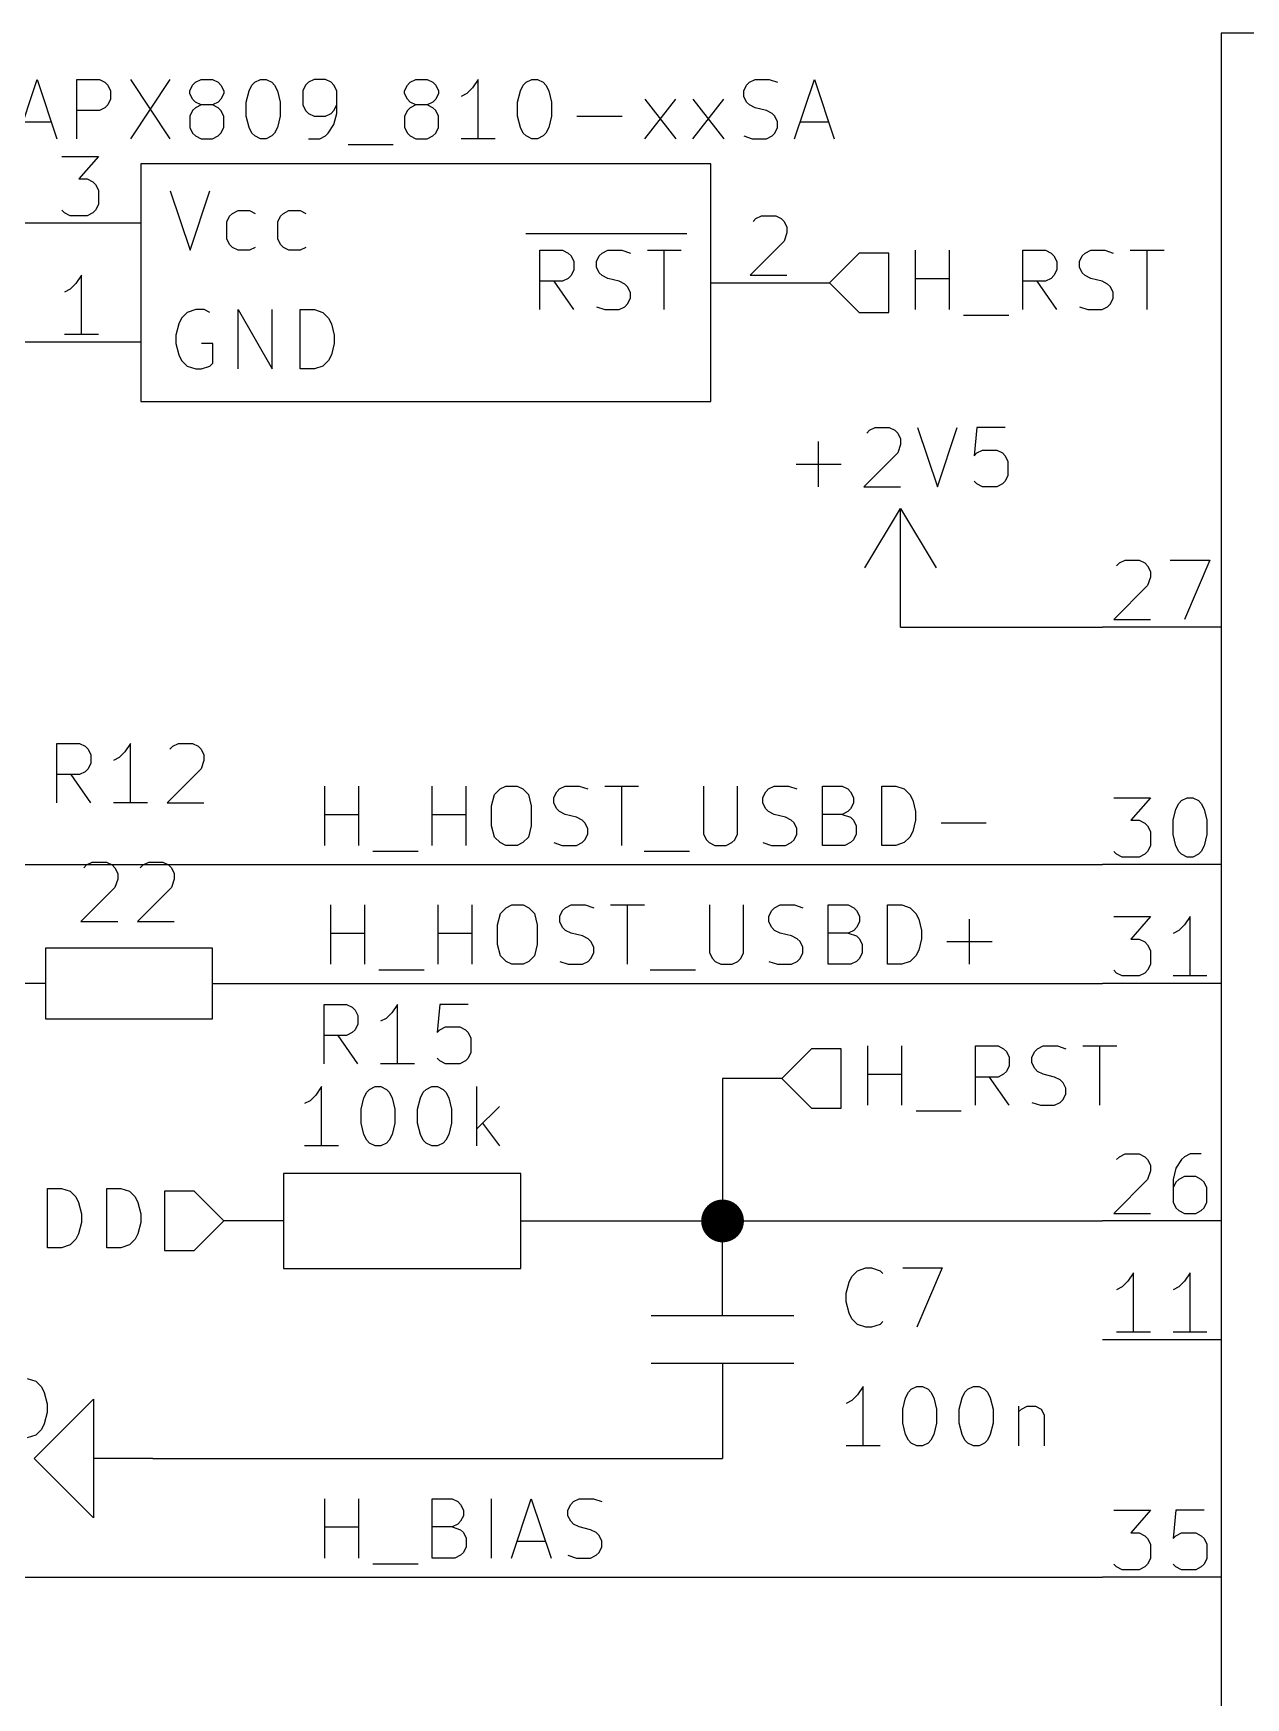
# Model space of a CAD drawing. Extents: x 0.4 to 16.1, y -11.3 to -0.4.
# Drawn here: x 1.849 to 2.871, y -3.271 to -1.87 of the extents above; entities that cross this region are included whole.
import ezdxf

# ---------------------------------------------------------------- set-up
doc = ezdxf.new("R2010")
doc.units = 0
doc.header["$MEASUREMENT"] = 0
for name, color, linetype in [('BLACK', 7, 'CONTINUOUS'), ('BROWN2', 54, 'CONTINUOUS'), ('CYAN2', 4, 'CONTINUOUS'), ('GREEN2', 3, 'CONTINUOUS'), ('LYELLOW', 51, 'CONTINUOUS'), ('RED2', 1, 'CONTINUOUS')]:
    doc.layers.add(name, color=color, linetype=linetype)

msp = doc.modelspace()

# ---------------------------------------------------------------- linework, layer by layer
at = {"layer": 'BLACK', "linetype": 'CONTINUOUS'}
for p, q in [((2.09503, -2.55387), (2.09503, -2.50387)), ((2.1236, -2.55387), (2.1236, -2.50387)), ((2.1855, -2.55387), (2.1855, -2.50387)), ((2.21407, -2.55387), (2.21407, -2.50387)), ((2.23789, -2.51101), (2.24265, -2.50625)), ((2.24265, -2.50625), (2.24741, -2.50387)), ((2.24741, -2.50387), (2.25693, -2.50387)), ((2.25693, -2.50387), (2.2617, -2.50625)), ((2.2617, -2.50625), (2.26646, -2.51101)), ((2.29027, -2.50863), (2.29265, -2.50625)), ((2.29265, -2.50625), (2.29741, -2.50387)), ((2.29741, -2.50387), (2.30931, -2.50387)), ((2.30931, -2.50387), (2.31646, -2.50625)), ((2.33074, -2.50387), (2.35931, -2.50387)), ((2.34503, -2.55387), (2.34503, -2.50387)), ((2.41407, -2.50387), (2.41407, -2.54434)), ((2.44265, -2.54434), (2.44265, -2.50387)), ((2.46646, -2.50863), (2.46884, -2.50625)), ((2.46884, -2.50625), (2.4736, -2.50387)), ((2.4736, -2.50387), (2.4855, -2.50387)), ((2.4855, -2.50387), (2.49265, -2.50625)), ((2.51407, -2.55387), (2.51407, -2.50387)), ((2.51407, -2.50387), (2.53074, -2.50387)), ((2.53074, -2.50387), (2.5355, -2.50625)), ((2.5355, -2.50625), (2.53789, -2.50863)), ((2.56407, -2.55387), (2.56407, -2.50387)), ((2.56407, -2.50387), (2.57598, -2.50387)), ((2.57598, -2.50387), (2.58313, -2.50625)), ((2.58313, -2.50625), (2.58789, -2.51101)), ((2.2355, -2.52053), (2.23789, -2.51101)), ((2.2355, -2.5372), (2.2355, -2.52053)), ((2.26646, -2.51101), (2.26884, -2.52053)), ((2.26884, -2.52053), (2.26884, -2.5372)), ((2.28789, -2.51339), (2.29027, -2.50863)), ((2.28789, -2.51815), (2.28789, -2.51339)), ((2.29027, -2.52291), (2.28789, -2.51815)), ((2.46407, -2.51339), (2.46646, -2.50863)), ((2.46407, -2.51815), (2.46407, -2.51339)), ((2.46646, -2.52291), (2.46407, -2.51815)), ((2.53789, -2.50863), (2.54027, -2.51339)), ((2.54027, -2.51815), (2.53789, -2.52291)), ((2.54027, -2.51339), (2.54027, -2.51815)), ((2.58789, -2.51101), (2.59027, -2.51577)), ((2.59027, -2.51577), (2.59265, -2.5253)), ((2.09503, -2.52767), (2.1236, -2.52767)), ((2.1855, -2.52767), (2.21407, -2.52767)), ((2.29265, -2.5253), (2.29027, -2.52291)), ((2.29741, -2.52767), (2.29265, -2.5253)), ((2.30693, -2.53006), (2.29741, -2.52767)), ((2.3117, -2.53244), (2.30693, -2.53006)), ((2.31407, -2.53482), (2.3117, -2.53244)), ((2.31646, -2.53958), (2.31407, -2.53482)), ((2.46884, -2.5253), (2.46646, -2.52291)), ((2.4736, -2.52767), (2.46884, -2.5253)), ((2.48313, -2.53006), (2.4736, -2.52767)), ((2.48789, -2.53244), (2.48313, -2.53006)), ((2.49027, -2.53482), (2.48789, -2.53244)), ((2.49265, -2.53958), (2.49027, -2.53482)), ((2.53074, -2.52767), (2.51407, -2.52767)), ((2.5355, -2.5253), (2.53074, -2.52767)), ((2.53074, -2.52767), (2.53789, -2.53006)), ((2.53789, -2.52291), (2.5355, -2.5253)), ((2.53789, -2.53006), (2.54027, -2.53244)), ((2.54027, -2.53244), (2.54265, -2.5372)), ((2.59265, -2.53244), (2.59027, -2.54196)), ((2.59265, -2.5253), (2.59265, -2.53244)), ((2.61407, -2.53482), (2.65217, -2.53482)), ((2.23789, -2.54672), (2.2355, -2.5372)), ((2.24265, -2.55148), (2.23789, -2.54672)), ((2.26646, -2.54672), (2.2617, -2.55148)), ((2.26884, -2.5372), (2.26646, -2.54672)), ((2.3117, -2.55148), (2.31407, -2.5491)), ((2.31407, -2.5491), (2.31646, -2.54434)), ((2.31646, -2.54434), (2.31646, -2.53958)), ((2.41407, -2.54434), (2.41646, -2.5491)), ((2.41646, -2.5491), (2.41884, -2.55148)), ((2.43789, -2.55148), (2.44027, -2.5491)), ((2.44027, -2.5491), (2.44265, -2.54434)), ((2.48789, -2.55148), (2.49027, -2.5491)), ((2.49027, -2.5491), (2.49265, -2.54434)), ((2.49265, -2.54434), (2.49265, -2.53958)), ((2.54027, -2.5491), (2.53789, -2.55148)), ((2.54265, -2.54434), (2.54027, -2.5491)), ((2.54265, -2.5372), (2.54265, -2.54434)), ((2.58789, -2.54672), (2.58313, -2.55148)), ((2.59027, -2.54196), (2.58789, -2.54672)), ((2.1355, -2.55863), (2.1736, -2.55863)), ((2.24741, -2.55387), (2.24265, -2.55148)), ((2.25693, -2.55387), (2.24741, -2.55387)), ((2.2617, -2.55148), (2.25693, -2.55387)), ((2.28789, -2.55148), (2.29503, -2.55387)), ((2.29503, -2.55387), (2.30693, -2.55387)), ((2.30693, -2.55387), (2.3117, -2.55148)), ((2.36407, -2.55863), (2.40217, -2.55863)), ((2.41884, -2.55148), (2.4236, -2.55387)), ((2.4236, -2.55387), (2.43313, -2.55387)), ((2.43313, -2.55387), (2.43789, -2.55148)), ((2.46407, -2.55148), (2.47122, -2.55387)), ((2.47122, -2.55387), (2.48313, -2.55387)), ((2.48313, -2.55387), (2.48789, -2.55148)), ((2.53313, -2.55387), (2.51407, -2.55387)), ((2.53789, -2.55148), (2.53313, -2.55387)), ((2.57598, -2.55387), (2.56407, -2.55387)), ((2.58313, -2.55148), (2.57598, -2.55387)), ((2.10003, -2.65387), (2.10003, -2.60387)), ((2.1286, -2.65387), (2.1286, -2.60387)), ((2.1905, -2.65387), (2.1905, -2.60387)), ((2.21907, -2.65387), (2.21907, -2.60387)), ((2.24289, -2.61101), (2.24765, -2.60625)), ((2.24765, -2.60625), (2.25241, -2.60387)), ((2.25241, -2.60387), (2.26193, -2.60387)), ((2.26193, -2.60387), (2.2667, -2.60625)), ((2.2667, -2.60625), (2.27146, -2.61101)), ((2.29527, -2.60863), (2.29765, -2.60625)), ((2.29765, -2.60625), (2.30241, -2.60387)), ((2.30241, -2.60387), (2.31431, -2.60387)), ((2.31431, -2.60387), (2.32146, -2.60625)), ((2.33574, -2.60387), (2.36431, -2.60387)), ((2.35003, -2.65387), (2.35003, -2.60387)), ((2.41907, -2.60387), (2.41907, -2.64434)), ((2.44765, -2.64434), (2.44765, -2.60387)), ((2.47146, -2.60863), (2.47384, -2.60625)), ((2.47384, -2.60625), (2.4786, -2.60387)), ((2.4786, -2.60387), (2.4905, -2.60387)), ((2.4905, -2.60387), (2.49765, -2.60625)), ((2.51907, -2.65387), (2.51907, -2.60387)), ((2.51907, -2.60387), (2.53574, -2.60387)), ((2.53574, -2.60387), (2.5405, -2.60625)), ((2.5405, -2.60625), (2.54289, -2.60863)), ((2.56907, -2.65387), (2.56907, -2.60387)), ((2.56907, -2.60387), (2.58098, -2.60387)), ((2.58098, -2.60387), (2.58813, -2.60625)), ((2.58813, -2.60625), (2.59289, -2.61101)), ((2.2405, -2.62053), (2.24289, -2.61101)), ((2.2405, -2.6372), (2.2405, -2.62053)), ((2.27146, -2.61101), (2.27384, -2.62053)), ((2.27384, -2.62053), (2.27384, -2.6372)), ((2.29289, -2.61339), (2.29527, -2.60863)), ((2.29289, -2.61815), (2.29289, -2.61339)), ((2.29527, -2.62291), (2.29289, -2.61815)), ((2.46907, -2.61339), (2.47146, -2.60863)), ((2.46907, -2.61815), (2.46907, -2.61339)), ((2.47146, -2.62291), (2.46907, -2.61815)), ((2.54289, -2.60863), (2.54527, -2.61339)), ((2.54527, -2.61815), (2.54289, -2.62291)), ((2.54527, -2.61339), (2.54527, -2.61815)), ((2.59289, -2.61101), (2.59527, -2.61577)), ((2.59527, -2.61577), (2.59765, -2.6253)), ((2.63813, -2.65387), (2.63813, -2.61577)), ((2.10003, -2.62767), (2.1286, -2.62767)), ((2.1905, -2.62767), (2.21907, -2.62767)), ((2.29765, -2.6253), (2.29527, -2.62291)), ((2.30241, -2.62767), (2.29765, -2.6253)), ((2.31193, -2.63006), (2.30241, -2.62767)), ((2.3167, -2.63244), (2.31193, -2.63006)), ((2.31907, -2.63482), (2.3167, -2.63244)), ((2.47384, -2.6253), (2.47146, -2.62291)), ((2.4786, -2.62767), (2.47384, -2.6253)), ((2.48813, -2.63006), (2.4786, -2.62767)), ((2.49289, -2.63244), (2.48813, -2.63006)), ((2.49527, -2.63482), (2.49289, -2.63244)), ((2.53574, -2.62767), (2.51907, -2.62767)), ((2.5405, -2.6253), (2.53574, -2.62767)), ((2.53574, -2.62767), (2.54289, -2.63006)), ((2.54289, -2.62291), (2.5405, -2.6253)), ((2.54289, -2.63006), (2.54527, -2.63244)), ((2.54527, -2.63244), (2.54765, -2.6372)), ((2.59765, -2.63244), (2.59527, -2.64196)), ((2.59765, -2.6253), (2.59765, -2.63244)), ((2.24289, -2.64672), (2.2405, -2.6372)), ((2.24765, -2.65148), (2.24289, -2.64672)), ((2.27146, -2.64672), (2.2667, -2.65148)), ((2.27384, -2.6372), (2.27146, -2.64672)), ((2.32146, -2.63958), (2.31907, -2.63482)), ((2.31907, -2.6491), (2.32146, -2.64434)), ((2.32146, -2.64434), (2.32146, -2.63958)), ((2.41907, -2.64434), (2.42146, -2.6491)), ((2.44527, -2.6491), (2.44765, -2.64434)), ((2.49765, -2.63958), (2.49527, -2.63482)), ((2.49527, -2.6491), (2.49765, -2.64434)), ((2.49765, -2.64434), (2.49765, -2.63958)), ((2.54765, -2.64434), (2.54527, -2.6491)), ((2.54765, -2.6372), (2.54765, -2.64434)), ((2.59289, -2.64672), (2.58813, -2.65148)), ((2.59527, -2.64196), (2.59289, -2.64672)), ((2.61907, -2.63482), (2.65717, -2.63482)), ((2.1405, -2.65863), (2.1786, -2.65863)), ((2.25241, -2.65387), (2.24765, -2.65148)), ((2.26193, -2.65387), (2.25241, -2.65387)), ((2.2667, -2.65148), (2.26193, -2.65387)), ((2.29289, -2.65148), (2.30003, -2.65387)), ((2.30003, -2.65387), (2.31193, -2.65387)), ((2.31193, -2.65387), (2.3167, -2.65148)), ((2.3167, -2.65148), (2.31907, -2.6491)), ((2.36907, -2.65863), (2.40717, -2.65863)), ((2.42146, -2.6491), (2.42384, -2.65148)), ((2.42384, -2.65148), (2.4286, -2.65387)), ((2.4286, -2.65387), (2.43813, -2.65387)), ((2.43813, -2.65387), (2.44289, -2.65148)), ((2.44289, -2.65148), (2.44527, -2.6491)), ((2.46907, -2.65148), (2.47622, -2.65387)), ((2.47622, -2.65387), (2.48813, -2.65387)), ((2.48813, -2.65387), (2.49289, -2.65148)), ((2.49289, -2.65148), (2.49527, -2.6491)), ((2.53813, -2.65387), (2.51907, -2.65387)), ((2.54289, -2.65148), (2.53813, -2.65387)), ((2.54527, -2.6491), (2.54289, -2.65148)), ((2.58098, -2.65387), (2.56907, -2.65387)), ((2.58813, -2.65148), (2.58098, -2.65387)), ((2.09503, -3.15387), (2.09503, -3.10387)), ((2.1236, -3.15387), (2.1236, -3.10387)), ((2.1855, -3.15387), (2.1855, -3.10387)), ((2.1855, -3.10387), (2.20217, -3.10387)), ((2.20217, -3.10387), (2.20693, -3.10625)), ((2.20693, -3.10625), (2.20931, -3.10863)), ((2.20931, -3.10863), (2.2117, -3.11339)), ((2.2355, -3.15387), (2.2355, -3.10387)), ((2.25217, -3.15387), (2.26884, -3.10387)), ((2.26884, -3.10387), (2.2855, -3.15387)), ((2.29979, -3.11339), (2.30217, -3.10863)), ((2.30217, -3.10863), (2.30455, -3.10625)), ((2.30455, -3.10625), (2.30931, -3.10387)), ((2.30931, -3.10387), (2.32122, -3.10387)), ((2.32122, -3.10387), (2.32836, -3.10625)), ((2.20931, -3.12291), (2.20693, -3.1253)), ((2.2117, -3.11815), (2.20931, -3.12291)), ((2.2117, -3.11339), (2.2117, -3.11815)), ((2.29979, -3.11815), (2.29979, -3.11339)), ((2.30217, -3.12291), (2.29979, -3.11815)), ((2.30455, -3.1253), (2.30217, -3.12291)), ((2.09503, -3.12767), (2.1236, -3.12767)), ((2.20217, -3.12767), (2.1855, -3.12767)), ((2.20693, -3.1253), (2.20217, -3.12767)), ((2.20217, -3.12767), (2.20931, -3.13006)), ((2.20931, -3.13006), (2.2117, -3.13244)), ((2.2117, -3.13244), (2.21407, -3.1372)), ((2.21407, -3.1372), (2.21407, -3.14434)), ((2.30931, -3.12767), (2.30455, -3.1253)), ((2.31884, -3.13006), (2.30931, -3.12767)), ((2.3236, -3.13244), (2.31884, -3.13006)), ((2.32598, -3.13482), (2.3236, -3.13244)), ((2.32836, -3.13958), (2.32598, -3.13482)), ((2.20931, -3.15148), (2.20455, -3.15387)), ((2.2117, -3.1491), (2.20931, -3.15148)), ((2.21407, -3.14434), (2.2117, -3.1491)), ((2.25693, -3.13958), (2.28074, -3.13958)), ((2.29979, -3.15148), (2.30693, -3.15387)), ((2.31884, -3.15387), (2.3236, -3.15148)), ((2.3236, -3.15148), (2.32598, -3.1491)), ((2.32598, -3.1491), (2.32836, -3.14434)), ((2.32836, -3.14434), (2.32836, -3.13958)), ((2.1355, -3.15863), (2.1736, -3.15863)), ((2.20455, -3.15387), (2.1855, -3.15387)), ((2.30693, -3.15387), (2.31884, -3.15387))]:
    msp.add_line(p, q, dxfattribs=at)
at = {"layer": 'BROWN2', "linetype": 'CONTINUOUS'}
for p, q in [((2.545, -2.055), (2.52, -2.08)), ((2.57, -2.055), (2.545, -2.055)), ((2.57, -2.105), (2.57, -2.055)), ((2.59253, -2.10262), (2.59253, -2.05262)), ((2.6211, -2.10262), (2.6211, -2.05262)), ((2.683, -2.10262), (2.683, -2.05262)), ((2.683, -2.05262), (2.70205, -2.05262)), ((2.70205, -2.05262), (2.70681, -2.055)), ((2.70681, -2.055), (2.7092, -2.05738)), ((2.7092, -2.05738), (2.71157, -2.06214)), ((2.73063, -2.06214), (2.733, -2.05738)), ((2.733, -2.05738), (2.73539, -2.055)), ((2.73539, -2.055), (2.74015, -2.05262)), ((2.74015, -2.05262), (2.75205, -2.05262)), ((2.75205, -2.05262), (2.7592, -2.055)), ((2.77348, -2.05262), (2.80205, -2.05262)), ((2.78777, -2.10262), (2.78777, -2.05262)), ((2.7092, -2.07405), (2.70681, -2.07643)), ((2.71157, -2.06928), (2.7092, -2.07405)), ((2.71157, -2.06214), (2.71157, -2.06928)), ((2.73063, -2.0669), (2.73063, -2.06214)), ((2.733, -2.07167), (2.73063, -2.0669)), ((2.73539, -2.07405), (2.733, -2.07167)), ((2.74015, -2.07643), (2.73539, -2.07405)), ((2.52, -2.08), (2.545, -2.105)), ((2.59253, -2.07643), (2.6211, -2.07643)), ((2.70205, -2.07881), (2.683, -2.07881)), ((2.71157, -2.10262), (2.69491, -2.07881)), ((2.70681, -2.07643), (2.70205, -2.07881)), ((2.74967, -2.07881), (2.74015, -2.07643)), ((2.75443, -2.08119), (2.74967, -2.07881)), ((2.75681, -2.08357), (2.75443, -2.08119)), ((2.7592, -2.08833), (2.75681, -2.08357)), ((2.73063, -2.10024), (2.73777, -2.10262)), ((2.74967, -2.10262), (2.75443, -2.10024)), ((2.75443, -2.10024), (2.75681, -2.09785)), ((2.75681, -2.09785), (2.7592, -2.09309)), ((2.7592, -2.09309), (2.7592, -2.08833)), ((2.545, -2.105), (2.57, -2.105)), ((2.633, -2.10738), (2.6711, -2.10738)), ((2.73777, -2.10262), (2.74967, -2.10262)), ((2.505, -2.725), (2.48, -2.75)), ((2.53, -2.725), (2.505, -2.725)), ((2.53, -2.775), (2.53, -2.725)), ((2.55253, -2.77262), (2.55253, -2.72262)), ((2.5811, -2.77262), (2.5811, -2.72262)), ((2.643, -2.77262), (2.643, -2.72262)), ((2.643, -2.72262), (2.66205, -2.72262)), ((2.66205, -2.72262), (2.66681, -2.725)), ((2.66681, -2.725), (2.6692, -2.72738)), ((2.6692, -2.72738), (2.67157, -2.73214)), ((2.67157, -2.73214), (2.67157, -2.73928)), ((2.69063, -2.73214), (2.693, -2.72738)), ((2.69063, -2.7369), (2.69063, -2.73214)), ((2.693, -2.72738), (2.69539, -2.725)), ((2.69539, -2.725), (2.70015, -2.72262)), ((2.70015, -2.72262), (2.71205, -2.72262)), ((2.71205, -2.72262), (2.7192, -2.725)), ((2.73348, -2.72262), (2.76205, -2.72262)), ((2.74777, -2.77262), (2.74777, -2.72262)), ((2.55253, -2.74643), (2.5811, -2.74643)), ((2.66681, -2.74643), (2.66205, -2.74881)), ((2.6692, -2.74405), (2.66681, -2.74643)), ((2.67157, -2.73928), (2.6692, -2.74405)), ((2.693, -2.74167), (2.69063, -2.7369)), ((2.69539, -2.74405), (2.693, -2.74167)), ((2.70015, -2.74643), (2.69539, -2.74405)), ((2.70967, -2.74881), (2.70015, -2.74643)), ((2.48, -2.75), (2.505, -2.775)), ((2.66205, -2.74881), (2.643, -2.74881)), ((2.67157, -2.77262), (2.65491, -2.74881)), ((2.71443, -2.75119), (2.70967, -2.74881)), ((2.71681, -2.75357), (2.71443, -2.75119)), ((2.7192, -2.75833), (2.71681, -2.75357)), ((2.7192, -2.76309), (2.7192, -2.75833)), ((2.69063, -2.77024), (2.69777, -2.77262)), ((2.69777, -2.77262), (2.70967, -2.77262)), ((2.70967, -2.77262), (2.71443, -2.77024)), ((2.71443, -2.77024), (2.71681, -2.76785)), ((2.71681, -2.76785), (2.7192, -2.76309)), ((2.505, -2.775), (2.53, -2.775)), ((2.593, -2.77738), (2.6311, -2.77738)), ((1.86128, -2.89262), (1.86128, -2.84262)), ((1.86128, -2.84262), (1.87318, -2.84262)), ((1.87318, -2.84262), (1.88032, -2.845)), ((1.91128, -2.89262), (1.91128, -2.84262)), ((1.91128, -2.84262), (1.92318, -2.84262)), ((1.92318, -2.84262), (1.93032, -2.845)), ((1.88032, -2.845), (1.88509, -2.84976)), ((1.88509, -2.84976), (1.88747, -2.85452)), ((1.88747, -2.85452), (1.88985, -2.86405)), ((1.93032, -2.845), (1.93509, -2.84976)), ((1.93509, -2.84976), (1.93747, -2.85452)), ((1.93747, -2.85452), (1.93985, -2.86405)), ((1.985, -2.845), (1.96, -2.845)), ((1.96, -2.845), (1.96, -2.895)), ((2.01, -2.87), (1.985, -2.845)), ((1.88985, -2.87119), (1.88747, -2.88071)), ((1.88985, -2.86405), (1.88985, -2.87119)), ((1.93985, -2.87119), (1.93747, -2.88071)), ((1.93985, -2.86405), (1.93985, -2.87119)), ((1.985, -2.895), (2.01, -2.87)), ((1.88509, -2.88547), (1.88032, -2.89024)), ((1.88747, -2.88071), (1.88509, -2.88547)), ((1.93509, -2.88547), (1.93032, -2.89024)), ((1.93747, -2.88071), (1.93509, -2.88547)), ((1.87318, -2.89262), (1.86128, -2.89262)), ((1.88032, -2.89024), (1.87318, -2.89262)), ((1.92318, -2.89262), (1.91128, -2.89262)), ((1.93032, -2.89024), (1.92318, -2.89262)), ((1.96, -2.895), (1.985, -2.895))]:
    msp.add_line(p, q, dxfattribs=at)
at = {"layer": 'CYAN2', "linetype": 'CONTINUOUS'}
for p, q in [((1.83595, -1.95883), (1.85262, -1.90883)), ((1.85262, -1.90883), (1.86928, -1.95883)), ((1.88595, -1.95883), (1.88595, -1.90883)), ((1.88595, -1.90883), (1.905, -1.90883)), ((1.905, -1.90883), (1.90976, -1.91121)), ((1.90976, -1.91121), (1.91214, -1.91359)), ((1.91214, -1.91359), (1.91452, -1.91835)), ((1.91452, -1.91835), (1.91452, -1.9255)), ((1.93119, -1.90883), (1.96452, -1.95883)), ((1.96452, -1.90883), (1.93119, -1.95883)), ((1.98119, -1.91835), (1.98357, -1.91359)), ((1.98119, -1.92074), (1.98119, -1.91835)), ((1.98357, -1.91359), (1.98595, -1.91121)), ((1.98595, -1.91121), (1.99071, -1.90883)), ((1.99071, -1.90883), (2.00024, -1.90883)), ((2.00024, -1.90883), (2.005, -1.91121)), ((2.005, -1.91121), (2.00738, -1.91359)), ((2.00738, -1.91359), (2.00976, -1.91835)), ((2.00976, -1.91835), (2.00976, -1.92074)), ((2.02881, -1.92788), (2.03119, -1.91835)), ((2.03119, -1.91835), (2.03357, -1.91359)), ((2.03357, -1.91359), (2.03595, -1.91121)), ((2.03595, -1.91121), (2.04071, -1.90883)), ((2.04071, -1.90883), (2.04547, -1.90883)), ((2.04547, -1.90883), (2.05024, -1.91121)), ((2.05024, -1.91121), (2.05262, -1.91359)), ((2.05262, -1.91359), (2.055, -1.91835)), ((2.055, -1.91835), (2.05738, -1.92788)), ((2.07881, -1.91359), (2.07643, -1.91835)), ((2.07643, -1.91835), (2.07643, -1.93026)), ((2.08119, -1.91121), (2.07881, -1.91359)), ((2.08595, -1.90883), (2.08119, -1.91121)), ((2.09547, -1.90883), (2.08595, -1.90883)), ((2.10024, -1.91121), (2.09547, -1.90883)), ((2.10262, -1.91359), (2.10024, -1.91121)), ((2.105, -1.91835), (2.10262, -1.91359)), ((2.105, -1.9374), (2.105, -1.91835)), ((2.16214, -1.91835), (2.16452, -1.91359)), ((2.16214, -1.92074), (2.16214, -1.91835)), ((2.16452, -1.91359), (2.1669, -1.91121)), ((2.1669, -1.91121), (2.17167, -1.90883)), ((2.17167, -1.90883), (2.18119, -1.90883)), ((2.18119, -1.90883), (2.18595, -1.91121)), ((2.18595, -1.91121), (2.18833, -1.91359)), ((2.18833, -1.91359), (2.19071, -1.91835)), ((2.19071, -1.91835), (2.19071, -1.92074)), ((2.21928, -1.91597), (2.21452, -1.92074)), ((2.22405, -1.90883), (2.21928, -1.91597)), ((2.22405, -1.95883), (2.22405, -1.90883)), ((2.25738, -1.92788), (2.25976, -1.91835)), ((2.25976, -1.91835), (2.26214, -1.91359)), ((2.26214, -1.91359), (2.26452, -1.91121)), ((2.26452, -1.91121), (2.26928, -1.90883)), ((2.26928, -1.90883), (2.27405, -1.90883)), ((2.27405, -1.90883), (2.27881, -1.91121)), ((2.27881, -1.91121), (2.28119, -1.91359)), ((2.28119, -1.91359), (2.28357, -1.91835)), ((2.28357, -1.91835), (2.28595, -1.92788)), ((2.44785, -1.91835), (2.45024, -1.91359)), ((2.44785, -1.92311), (2.44785, -1.91835)), ((2.45024, -1.91359), (2.45262, -1.91121)), ((2.45262, -1.91121), (2.45738, -1.90883)), ((2.45738, -1.90883), (2.46928, -1.90883)), ((2.46928, -1.90883), (2.47643, -1.91121)), ((2.49071, -1.95883), (2.50738, -1.90883)), ((2.50738, -1.90883), (2.52405, -1.95883)), ((1.90976, -1.93264), (1.905, -1.93502)), ((1.91214, -1.93026), (1.90976, -1.93264)), ((1.91452, -1.9255), (1.91214, -1.93026)), ((1.98357, -1.9255), (1.98119, -1.92074)), ((1.98595, -1.92788), (1.98357, -1.9255)), ((1.98595, -1.93264), (1.98357, -1.93502)), ((1.99071, -1.93026), (1.98595, -1.92788)), ((1.99071, -1.93026), (1.98595, -1.93264)), ((2.00024, -1.93026), (1.99071, -1.93026)), ((2.005, -1.92788), (2.00024, -1.93026)), ((2.005, -1.93264), (2.00024, -1.93026)), ((2.00738, -1.9255), (2.005, -1.92788)), ((2.00738, -1.93502), (2.005, -1.93264)), ((2.00976, -1.92074), (2.00738, -1.9255)), ((2.02881, -1.93978), (2.02881, -1.92788)), ((2.05738, -1.92788), (2.05738, -1.93978)), ((2.07643, -1.93026), (2.07881, -1.93502)), ((2.10262, -1.93502), (2.105, -1.93026)), ((2.16452, -1.9255), (2.16214, -1.92074)), ((2.1669, -1.92788), (2.16452, -1.9255)), ((2.1669, -1.93264), (2.16452, -1.93502)), ((2.17167, -1.93026), (2.1669, -1.92788)), ((2.17167, -1.93026), (2.1669, -1.93264)), ((2.18119, -1.93026), (2.17167, -1.93026)), ((2.18595, -1.92788), (2.18119, -1.93026)), ((2.18595, -1.93264), (2.18119, -1.93026)), ((2.18833, -1.9255), (2.18595, -1.92788)), ((2.18833, -1.93502), (2.18595, -1.93264)), ((2.19071, -1.92074), (2.18833, -1.9255)), ((2.21452, -1.92074), (2.20976, -1.92311)), ((2.25738, -1.93978), (2.25738, -1.92788)), ((2.28595, -1.92788), (2.28595, -1.93978)), ((2.36452, -1.95883), (2.39071, -1.9255)), ((2.36452, -1.9255), (2.39071, -1.95883)), ((2.405, -1.95883), (2.43119, -1.9255)), ((2.405, -1.9255), (2.43119, -1.95883)), ((2.45024, -1.92788), (2.44785, -1.92311)), ((2.45262, -1.93026), (2.45024, -1.92788)), ((2.45738, -1.93264), (2.45262, -1.93026)), ((2.4669, -1.93502), (2.45738, -1.93264)), ((1.84071, -1.94454), (1.86452, -1.94454)), ((1.905, -1.93502), (1.88595, -1.93502)), ((1.98357, -1.93502), (1.98119, -1.93978)), ((1.98119, -1.93978), (1.98119, -1.94931)), ((2.00976, -1.93978), (2.00738, -1.93502)), ((2.00976, -1.94931), (2.00976, -1.93978)), ((2.03119, -1.94931), (2.02881, -1.93978)), ((2.05738, -1.93978), (2.055, -1.94931)), ((2.07881, -1.93502), (2.08119, -1.9374)), ((2.08119, -1.9374), (2.08595, -1.93978)), ((2.08595, -1.93978), (2.09547, -1.93978)), ((2.09547, -1.93978), (2.10024, -1.9374)), ((2.09785, -1.95407), (2.10262, -1.94693)), ((2.10024, -1.9374), (2.10262, -1.93502)), ((2.10262, -1.94693), (2.105, -1.9374)), ((2.16452, -1.93502), (2.16214, -1.93978)), ((2.16214, -1.93978), (2.16214, -1.94931)), ((2.19071, -1.93978), (2.18833, -1.93502)), ((2.19071, -1.94931), (2.19071, -1.93978)), ((2.25976, -1.94931), (2.25738, -1.93978)), ((2.28595, -1.93978), (2.28357, -1.94931)), ((2.30738, -1.93978), (2.34547, -1.93978)), ((2.47167, -1.9374), (2.4669, -1.93502)), ((2.47405, -1.93978), (2.47167, -1.9374)), ((2.47643, -1.94454), (2.47405, -1.93978)), ((2.47643, -1.94931), (2.47643, -1.94454)), ((2.49547, -1.94454), (2.51928, -1.94454)), ((1.98119, -1.94931), (1.98357, -1.95407)), ((1.98357, -1.95407), (1.98595, -1.95645)), ((1.98595, -1.95645), (1.99071, -1.95883)), ((1.99071, -1.95883), (2.00024, -1.95883)), ((2.00024, -1.95883), (2.005, -1.95645)), ((2.005, -1.95645), (2.00738, -1.95407)), ((2.00738, -1.95407), (2.00976, -1.94931)), ((2.03357, -1.95407), (2.03119, -1.94931)), ((2.03595, -1.95645), (2.03357, -1.95407)), ((2.04071, -1.95883), (2.03595, -1.95645)), ((2.04547, -1.95883), (2.04071, -1.95883)), ((2.05024, -1.95645), (2.04547, -1.95883)), ((2.05262, -1.95407), (2.05024, -1.95645)), ((2.055, -1.94931), (2.05262, -1.95407)), ((2.08119, -1.95883), (2.09071, -1.95883)), ((2.09071, -1.95883), (2.09547, -1.95645)), ((2.09547, -1.95645), (2.09785, -1.95407)), ((2.16214, -1.94931), (2.16452, -1.95407)), ((2.16452, -1.95407), (2.1669, -1.95645)), ((2.1669, -1.95645), (2.17167, -1.95883)), ((2.17167, -1.95883), (2.18119, -1.95883)), ((2.18119, -1.95883), (2.18595, -1.95645)), ((2.18595, -1.95645), (2.18833, -1.95407)), ((2.18833, -1.95407), (2.19071, -1.94931)), ((2.23833, -1.95883), (2.20976, -1.95883)), ((2.26214, -1.95407), (2.25976, -1.94931)), ((2.26452, -1.95645), (2.26214, -1.95407)), ((2.26928, -1.95883), (2.26452, -1.95645)), ((2.27405, -1.95883), (2.26928, -1.95883)), ((2.27881, -1.95645), (2.27405, -1.95883)), ((2.28119, -1.95407), (2.27881, -1.95645)), ((2.28357, -1.94931), (2.28119, -1.95407)), ((2.44785, -1.95645), (2.455, -1.95883)), ((2.455, -1.95883), (2.4669, -1.95883)), ((2.4669, -1.95883), (2.47167, -1.95645)), ((2.47167, -1.95645), (2.47405, -1.95407)), ((2.47405, -1.95407), (2.47643, -1.94931)), ((2.11452, -1.96359), (2.15262, -1.96359)), ((1.96476, -2.00262), (1.98143, -2.05262)), ((1.98143, -2.05262), (1.99809, -2.00262)), ((2.01238, -2.02881), (2.01476, -2.02405)), ((2.01238, -2.04309), (2.01238, -2.02881)), ((2.01476, -2.02405), (2.01714, -2.02167)), ((2.01714, -2.02167), (2.0219, -2.01928)), ((2.0219, -2.01928), (2.03143, -2.01928)), ((2.03143, -2.01928), (2.03619, -2.02167)), ((2.05524, -2.02881), (2.05762, -2.02405)), ((2.05524, -2.04309), (2.05524, -2.02881)), ((2.05762, -2.02405), (2.06, -2.02167)), ((2.06, -2.02167), (2.06476, -2.01928)), ((2.06476, -2.01928), (2.07428, -2.01928)), ((2.07428, -2.01928), (2.07905, -2.02167)), ((2.01476, -2.04785), (2.01238, -2.04309)), ((2.05762, -2.04785), (2.05524, -2.04309)), ((2.26428, -2.0385), (2.31428, -2.0385)), ((2.31428, -2.0385), (2.3619, -2.0385)), ((2.3619, -2.0385), (2.4, -2.0385)), ((2.01714, -2.05024), (2.01476, -2.04785)), ((2.0219, -2.05262), (2.01714, -2.05024)), ((2.03143, -2.05262), (2.0219, -2.05262)), ((2.03619, -2.05024), (2.03143, -2.05262)), ((2.06, -2.05024), (2.05762, -2.04785)), ((2.06476, -2.05262), (2.06, -2.05024)), ((2.07428, -2.05262), (2.06476, -2.05262)), ((2.07905, -2.05024), (2.07428, -2.05262)), ((2.27619, -2.10262), (2.27619, -2.05262)), ((2.27619, -2.05262), (2.29524, -2.05262)), ((2.29524, -2.05262), (2.3, -2.055)), ((2.3, -2.055), (2.30238, -2.05738)), ((2.30238, -2.05738), (2.30476, -2.06214)), ((2.32381, -2.06214), (2.32619, -2.05738)), ((2.32619, -2.05738), (2.32857, -2.055)), ((2.32857, -2.055), (2.33333, -2.05262)), ((2.33333, -2.05262), (2.34524, -2.05262)), ((2.34524, -2.05262), (2.35238, -2.055)), ((2.36667, -2.05262), (2.39524, -2.05262)), ((2.38095, -2.10262), (2.38095, -2.05262)), ((2.30238, -2.07405), (2.3, -2.07643)), ((2.30476, -2.06928), (2.30238, -2.07405)), ((2.30476, -2.06214), (2.30476, -2.06928)), ((2.32381, -2.0669), (2.32381, -2.06214)), ((2.32619, -2.07167), (2.32381, -2.0669)), ((2.32857, -2.07405), (2.32619, -2.07167)), ((2.33333, -2.07643), (2.32857, -2.07405)), ((2.29524, -2.07881), (2.27619, -2.07881)), ((2.30476, -2.10262), (2.28809, -2.07881)), ((2.3, -2.07643), (2.29524, -2.07881)), ((2.34285, -2.07881), (2.33333, -2.07643)), ((2.34762, -2.08119), (2.34285, -2.07881)), ((2.35, -2.08357), (2.34762, -2.08119)), ((2.35238, -2.08833), (2.35, -2.08357)), ((2.32381, -2.10024), (2.33095, -2.10262)), ((2.34285, -2.10262), (2.34762, -2.10024)), ((2.34762, -2.10024), (2.35, -2.09785)), ((2.35, -2.09785), (2.35238, -2.09309)), ((2.35238, -2.09309), (2.35238, -2.08833)), ((1.9719, -2.11452), (1.96952, -2.12405)), ((1.97428, -2.10976), (1.9719, -2.11452)), ((1.97905, -2.105), (1.97428, -2.10976)), ((1.98619, -2.10262), (1.97905, -2.105)), ((1.99333, -2.10262), (1.98619, -2.10262)), ((1.99809, -2.105), (1.99333, -2.10262)), ((2.0219, -2.15262), (2.0219, -2.10262)), ((2.0219, -2.10262), (2.05047, -2.15262)), ((2.05047, -2.15262), (2.05047, -2.10262)), ((2.07428, -2.15262), (2.07428, -2.10262)), ((2.07428, -2.10262), (2.08619, -2.10262)), ((2.08619, -2.10262), (2.09333, -2.105)), ((2.09333, -2.105), (2.09809, -2.10976)), ((2.09809, -2.10976), (2.10047, -2.11452)), ((2.10047, -2.11452), (2.10285, -2.12405)), ((2.33095, -2.10262), (2.34285, -2.10262)), ((1.96952, -2.12405), (1.96952, -2.13119)), ((2.10285, -2.12405), (2.10285, -2.13119)), ((1.96952, -2.13119), (1.9719, -2.14071)), ((1.9719, -2.14071), (1.97428, -2.14547)), ((2.00047, -2.13119), (1.99095, -2.13119)), ((2.00047, -2.14785), (2.00047, -2.13119)), ((2.10047, -2.14071), (2.09809, -2.14547)), ((2.10285, -2.13119), (2.10047, -2.14071)), ((1.97428, -2.14547), (1.97905, -2.15024)), ((1.97905, -2.15024), (1.98619, -2.15262)), ((1.98619, -2.15262), (1.99095, -2.15262)), ((1.99095, -2.15262), (1.99809, -2.15024)), ((1.99809, -2.15024), (2.00047, -2.14785)), ((2.08619, -2.15262), (2.07428, -2.15262)), ((2.09333, -2.15024), (2.08619, -2.15262)), ((2.09809, -2.14547), (2.09333, -2.15024)), ((2.51095, -2.25183), (2.51095, -2.21374)), ((2.55143, -2.20659), (2.55381, -2.20422)), ((2.55381, -2.20422), (2.55857, -2.20183)), ((2.55857, -2.20183), (2.57047, -2.20183)), ((2.57047, -2.20183), (2.57524, -2.20422)), ((2.57524, -2.20422), (2.57762, -2.20659)), ((2.57762, -2.20659), (2.58, -2.21136)), ((2.58, -2.21136), (2.58, -2.21612)), ((2.59428, -2.20183), (2.61095, -2.25183)), ((2.61095, -2.25183), (2.62762, -2.20183)), ((2.64428, -2.20183), (2.6419, -2.22564)), ((2.66809, -2.20183), (2.64428, -2.20183)), ((2.57762, -2.22326), (2.54905, -2.25183)), ((2.58, -2.21612), (2.57762, -2.22326)), ((2.6419, -2.22564), (2.64428, -2.22326)), ((2.64428, -2.22326), (2.64905, -2.22088)), ((2.64905, -2.22088), (2.66095, -2.22088)), ((2.66095, -2.22088), (2.66571, -2.22326)), ((2.66571, -2.22326), (2.66809, -2.22564)), ((2.66809, -2.22564), (2.67047, -2.23041)), ((2.4919, -2.23279), (2.53, -2.23279)), ((2.67047, -2.23041), (2.67047, -2.24231)), ((2.54905, -2.25183), (2.58, -2.25183)), ((2.64428, -2.24945), (2.6419, -2.24707)), ((2.64905, -2.25183), (2.64428, -2.24945)), ((2.66095, -2.25183), (2.64905, -2.25183)), ((2.66571, -2.24945), (2.66095, -2.25183)), ((2.66809, -2.24707), (2.66571, -2.24945)), ((2.67047, -2.24231), (2.66809, -2.24707)), ((1.86928, -2.51796), (1.86928, -2.46796)), ((1.86928, -2.46796), (1.88833, -2.46796)), ((1.88833, -2.46796), (1.89309, -2.47034)), ((1.89309, -2.47034), (1.89547, -2.47272)), ((1.89547, -2.47272), (1.89785, -2.47748)), ((1.89785, -2.47748), (1.89785, -2.48462)), ((1.92167, -2.47986), (1.9169, -2.48224)), ((1.92643, -2.4751), (1.92167, -2.47986)), ((1.93119, -2.46796), (1.92643, -2.4751)), ((1.93119, -2.51796), (1.93119, -2.46796)), ((1.96452, -2.47272), (1.9669, -2.47034)), ((1.9669, -2.47034), (1.97167, -2.46796)), ((1.97167, -2.46796), (1.98357, -2.46796)), ((1.98357, -2.46796), (1.98833, -2.47034)), ((1.98833, -2.47034), (1.99071, -2.47272)), ((1.99071, -2.47272), (1.99309, -2.47748)), ((1.99309, -2.47748), (1.99309, -2.48224)), ((1.88833, -2.49415), (1.86928, -2.49415)), ((1.89785, -2.51796), (1.88119, -2.49415)), ((1.89309, -2.49176), (1.88833, -2.49415)), ((1.89547, -2.48939), (1.89309, -2.49176)), ((1.89785, -2.48462), (1.89547, -2.48939)), ((1.99071, -2.48939), (1.96214, -2.51796)), ((1.99309, -2.48224), (1.99071, -2.48939)), ((1.94547, -2.51796), (1.9169, -2.51796)), ((1.96214, -2.51796), (1.99309, -2.51796)), ((1.8919, -2.57259), (1.89428, -2.57022)), ((1.89428, -2.57022), (1.89905, -2.56783)), ((1.89905, -2.56783), (1.91095, -2.56783)), ((1.91095, -2.56783), (1.91571, -2.57022)), ((1.91571, -2.57022), (1.91809, -2.57259)), ((1.91809, -2.57259), (1.92047, -2.57736)), ((1.92047, -2.57736), (1.92047, -2.58212)), ((1.93952, -2.57259), (1.9419, -2.57022)), ((1.9419, -2.57022), (1.94667, -2.56783)), ((1.94667, -2.56783), (1.95857, -2.56783)), ((1.95857, -2.56783), (1.96333, -2.57022)), ((1.96333, -2.57022), (1.96571, -2.57259)), ((1.96571, -2.57259), (1.96809, -2.57736)), ((1.96809, -2.57736), (1.96809, -2.58212)), ((1.91809, -2.58926), (1.88952, -2.61783)), ((1.92047, -2.58212), (1.91809, -2.58926)), ((1.96571, -2.58926), (1.93714, -2.61783)), ((1.96809, -2.58212), (1.96571, -2.58926)), ((1.88952, -2.61783), (1.92047, -2.61783)), ((1.93714, -2.61783), (1.96809, -2.61783)), ((2.09428, -2.73762), (2.09428, -2.68762)), ((2.09428, -2.68762), (2.11333, -2.68762)), ((2.11333, -2.68762), (2.11809, -2.69)), ((2.11809, -2.69), (2.12047, -2.69238)), ((2.15619, -2.68762), (2.15143, -2.69476)), ((2.15619, -2.73762), (2.15619, -2.68762)), ((2.1919, -2.68762), (2.18952, -2.71143)), ((2.21571, -2.68762), (2.1919, -2.68762)), ((2.12047, -2.69238), (2.12285, -2.69714)), ((2.12285, -2.70428), (2.12047, -2.70905)), ((2.12285, -2.69714), (2.12285, -2.70428)), ((2.14667, -2.69952), (2.1419, -2.7019)), ((2.15143, -2.69476), (2.14667, -2.69952)), ((2.11333, -2.71381), (2.09428, -2.71381)), ((2.12285, -2.73762), (2.10619, -2.71381)), ((2.11809, -2.71143), (2.11333, -2.71381)), ((2.12047, -2.70905), (2.11809, -2.71143)), ((2.18952, -2.71143), (2.1919, -2.70905)), ((2.1919, -2.70905), (2.19667, -2.70667)), ((2.19667, -2.70667), (2.20857, -2.70667)), ((2.20857, -2.70667), (2.21333, -2.70905)), ((2.21333, -2.70905), (2.21571, -2.71143)), ((2.21571, -2.71143), (2.21809, -2.71619)), ((2.21809, -2.71619), (2.21809, -2.72809)), ((2.21809, -2.72809), (2.21571, -2.73285)), ((2.17047, -2.73762), (2.1419, -2.73762)), ((2.1919, -2.73524), (2.18952, -2.73285)), ((2.19667, -2.73762), (2.1919, -2.73524)), ((2.20857, -2.73762), (2.19667, -2.73762)), ((2.21333, -2.73524), (2.20857, -2.73762)), ((2.21571, -2.73285), (2.21333, -2.73524)), ((2.09214, -2.75683), (2.08737, -2.76398)), ((2.09214, -2.80683), (2.09214, -2.75683)), ((2.13023, -2.76159), (2.13261, -2.75922)), ((2.13261, -2.75922), (2.13737, -2.75683)), ((2.13737, -2.75683), (2.14214, -2.75683)), ((2.14214, -2.75683), (2.1469, -2.75922)), ((2.1469, -2.75922), (2.14928, -2.76159)), ((2.17785, -2.76159), (2.18023, -2.75922)), ((2.18023, -2.75922), (2.185, -2.75683)), ((2.185, -2.75683), (2.18976, -2.75683)), ((2.18976, -2.75683), (2.19452, -2.75922)), ((2.19452, -2.75922), (2.1969, -2.76159)), ((2.22309, -2.80683), (2.22309, -2.75683)), ((2.08261, -2.76874), (2.07785, -2.77112)), ((2.08737, -2.76398), (2.08261, -2.76874)), ((2.12547, -2.77588), (2.12785, -2.76636)), ((2.12785, -2.76636), (2.13023, -2.76159)), ((2.14928, -2.76159), (2.15166, -2.76636)), ((2.15166, -2.76636), (2.15404, -2.77588)), ((2.17309, -2.77588), (2.17547, -2.76636)), ((2.17547, -2.76636), (2.17785, -2.76159)), ((2.1969, -2.76159), (2.19928, -2.76636)), ((2.19928, -2.76636), (2.20166, -2.77588)), ((2.24214, -2.7735), (2.22309, -2.79255)), ((2.12547, -2.78779), (2.12547, -2.77588)), ((2.12785, -2.79731), (2.12547, -2.78779)), ((2.15404, -2.78779), (2.15166, -2.79731)), ((2.15404, -2.77588), (2.15404, -2.78779)), ((2.17309, -2.78779), (2.17309, -2.77588)), ((2.17547, -2.79731), (2.17309, -2.78779)), ((2.20166, -2.78779), (2.19928, -2.79731)), ((2.20166, -2.77588), (2.20166, -2.78779)), ((2.22785, -2.78779), (2.24214, -2.80683)), ((2.13023, -2.80207), (2.12785, -2.79731)), ((2.13261, -2.80445), (2.13023, -2.80207)), ((2.14928, -2.80207), (2.1469, -2.80445)), ((2.15166, -2.79731), (2.14928, -2.80207)), ((2.17785, -2.80207), (2.17547, -2.79731)), ((2.18023, -2.80445), (2.17785, -2.80207)), ((2.1969, -2.80207), (2.19452, -2.80445)), ((2.19928, -2.79731), (2.1969, -2.80207)), ((2.10642, -2.80683), (2.07785, -2.80683)), ((2.13737, -2.80683), (2.13261, -2.80445)), ((2.14214, -2.80683), (2.13737, -2.80683)), ((2.1469, -2.80445), (2.14214, -2.80683)), ((2.185, -2.80683), (2.18023, -2.80445)), ((2.18976, -2.80683), (2.185, -2.80683)), ((2.19452, -2.80445), (2.18976, -2.80683)), ((2.53891, -2.91665), (2.54367, -2.91189)), ((2.54367, -2.91189), (2.55081, -2.9095)), ((2.55081, -2.9095), (2.55557, -2.9095)), ((2.55557, -2.9095), (2.56272, -2.91189)), ((2.56272, -2.91189), (2.5651, -2.91426)), ((2.58176, -2.9095), (2.6151, -2.9095)), ((2.6151, -2.9095), (2.59367, -2.9595)), ((2.53415, -2.93093), (2.53653, -2.92141)), ((2.53653, -2.92141), (2.53891, -2.91665)), ((2.53415, -2.93807), (2.53415, -2.93093)), ((2.53653, -2.9476), (2.53415, -2.93807)), ((2.53891, -2.95236), (2.53653, -2.9476)), ((2.54367, -2.95712), (2.53891, -2.95236)), ((2.5651, -2.95474), (2.56272, -2.95712)), ((2.55081, -2.9595), (2.54367, -2.95712)), ((2.55557, -2.9595), (2.55081, -2.9595)), ((2.56272, -2.95712), (2.55557, -2.9595)), ((1.84431, -3.00261), (1.85146, -3.005)), ((1.85146, -3.005), (1.85622, -3.00976)), ((1.85622, -3.00976), (1.8586, -3.01452)), ((2.54843, -3.00938), (2.54367, -3.01652)), ((2.54843, -3.05938), (2.54843, -3.00938)), ((2.58653, -3.01414), (2.58891, -3.01176)), ((2.58891, -3.01176), (2.59367, -3.00938)), ((2.59367, -3.00938), (2.59843, -3.00938)), ((2.59843, -3.00938), (2.6032, -3.01176)), ((2.6032, -3.01176), (2.60557, -3.01414)), ((2.63415, -3.01414), (2.63653, -3.01176)), ((2.63653, -3.01176), (2.64129, -3.00938)), ((2.64129, -3.00938), (2.64605, -3.00938)), ((2.64605, -3.00938), (2.65081, -3.01176)), ((2.65081, -3.01176), (2.6532, -3.01414)), ((1.8586, -3.01452), (1.86098, -3.02404)), ((1.86098, -3.02404), (1.86098, -3.03119)), ((2.53891, -3.02129), (2.53415, -3.02367)), ((2.54367, -3.01652), (2.53891, -3.02129)), ((2.58177, -3.02843), (2.58415, -3.01891)), ((2.58415, -3.01891), (2.58653, -3.01414)), ((2.60557, -3.01414), (2.60796, -3.01891)), ((2.60796, -3.01891), (2.61034, -3.02843)), ((2.62939, -3.02843), (2.63177, -3.01891)), ((2.63177, -3.01891), (2.63415, -3.01414)), ((2.6532, -3.01414), (2.65557, -3.01891)), ((2.65557, -3.01891), (2.65796, -3.02843)), ((2.67939, -3.02605), (2.67939, -3.05938)), ((2.68177, -3.02843), (2.68653, -3.02605)), ((2.68653, -3.02605), (2.69367, -3.02605)), ((2.69367, -3.02605), (2.69843, -3.02843)), ((1.8586, -3.04071), (1.85622, -3.04547)), ((1.86098, -3.03119), (1.8586, -3.04071)), ((2.58177, -3.04033), (2.58177, -3.02843)), ((2.58415, -3.04986), (2.58177, -3.04033)), ((2.61034, -3.04033), (2.60796, -3.04986)), ((2.61034, -3.02843), (2.61034, -3.04033)), ((2.62939, -3.04033), (2.62939, -3.02843)), ((2.63177, -3.04986), (2.62939, -3.04033)), ((2.65796, -3.04033), (2.65557, -3.04986)), ((2.65796, -3.02843), (2.65796, -3.04033)), ((2.67939, -3.03081), (2.68177, -3.02843)), ((2.69843, -3.02843), (2.70081, -3.03319)), ((2.70081, -3.03319), (2.70081, -3.05938)), ((1.85146, -3.05023), (1.84431, -3.05261)), ((1.85622, -3.04547), (1.85146, -3.05023)), ((2.58653, -3.05462), (2.58415, -3.04986)), ((2.58891, -3.057), (2.58653, -3.05462)), ((2.60557, -3.05462), (2.6032, -3.057)), ((2.60796, -3.04986), (2.60557, -3.05462)), ((2.63415, -3.05462), (2.63177, -3.04986)), ((2.63653, -3.057), (2.63415, -3.05462)), ((2.6532, -3.05462), (2.65081, -3.057)), ((2.65557, -3.04986), (2.6532, -3.05462)), ((2.56272, -3.05938), (2.53415, -3.05938)), ((2.59367, -3.05938), (2.58891, -3.057)), ((2.59843, -3.05938), (2.59367, -3.05938)), ((2.6032, -3.057), (2.59843, -3.05938)), ((2.64129, -3.05938), (2.63653, -3.057)), ((2.64605, -3.05938), (2.64129, -3.05938)), ((2.65081, -3.057), (2.64605, -3.05938))]:
    msp.add_line(p, q, dxfattribs=at)
at = {"layer": 'GREEN2', "linetype": 'CONTINUOUS'}
for p, q in [((2.58, -2.37), (2.75, -2.37)), ((1.78, -2.57), (2.75, -2.57)), ((2.03, -2.67), (2.75, -2.67)), ((2.48, -2.75), (2.43, -2.75)), ((2.43, -2.75), (2.43, -2.87)), ((2.31, -2.87), (2.43, -2.87)), ((2.43, -2.87), (2.75, -2.87)), ((1.95, -3.07), (2.43, -3.07)), ((1.765, -3.17), (2.75, -3.17))]:
    msp.add_line(p, q, dxfattribs=at)
at = {"layer": 'GREEN2', "const_width": 0.018}
msp.add_lwpolyline([(2.421, -2.87, 1), (2.439, -2.87, 1)], format="xyb", close=True, dxfattribs=at)
at = {"layer": 'LYELLOW', "linetype": 'CONTINUOUS'}
for p, q in [((2.85, -1.87), (2.85, -4.67)), ((4.85, -1.87), (2.85, -1.87)), ((1.94, -1.98), (1.94, -2.18)), ((2.42, -1.98), (1.94, -1.98)), ((2.42, -2.18), (2.42, -1.98)), ((1.94, -2.18), (2.42, -2.18))]:
    msp.add_line(p, q, dxfattribs=at)
at = {"layer": 'RED2', "linetype": 'CONTINUOUS'}
for p, q in [((2.85, -1.87), (2.85, -4.67)), ((4.85, -1.87), (2.85, -1.87)), ((2.85, -1.87), (2.85, -4.67)), ((4.85, -1.87), (2.85, -1.87)), ((1.87333, -1.97362), (1.90428, -1.97362)), ((1.90428, -1.97362), (1.88762, -1.99267)), ((1.94, -1.98), (1.94, -2.18)), ((2.42, -1.98), (1.94, -1.98)), ((1.94, -1.98), (1.94, -2.18)), ((2.42, -1.98), (1.94, -1.98)), ((2.42, -2.18), (2.42, -1.98)), ((2.42, -2.18), (2.42, -1.98)), ((1.88762, -1.99267), (1.89476, -1.99267)), ((1.89476, -1.99267), (1.89952, -1.99505)), ((1.89952, -1.99505), (1.9019, -1.99743)), ((1.9019, -1.99743), (1.90428, -2.00219)), ((1.90428, -2.00219), (1.90428, -2.01409)), ((1.90428, -2.01409), (1.9019, -2.01885)), ((1.94, -2.03), (1.84, -2.03)), ((1.87571, -2.02124), (1.87333, -2.01885)), ((1.88047, -2.02362), (1.87571, -2.02124)), ((1.89476, -2.02362), (1.88047, -2.02362)), ((1.89952, -2.02124), (1.89476, -2.02362)), ((1.9019, -2.01885), (1.89952, -2.02124)), ((2.45571, -2.02838), (2.45809, -2.026)), ((2.45809, -2.026), (2.46285, -2.02362)), ((2.46285, -2.02362), (2.47476, -2.02362)), ((2.47476, -2.02362), (2.47952, -2.026)), ((2.47952, -2.026), (2.4819, -2.02838)), ((2.4819, -2.02838), (2.48428, -2.03314)), ((2.4819, -2.04505), (2.45333, -2.07362)), ((2.48428, -2.0379), (2.4819, -2.04505)), ((2.48428, -2.03314), (2.48428, -2.0379)), ((1.89, -2.07362), (1.88524, -2.08076)), ((1.89, -2.12362), (1.89, -2.07362)), ((2.45333, -2.07362), (2.48428, -2.07362)), ((1.88047, -2.08552), (1.87571, -2.0879)), ((1.88524, -2.08076), (1.88047, -2.08552)), ((2.42, -2.08), (2.52, -2.08)), ((1.94, -2.13), (1.84, -2.13)), ((1.90428, -2.12362), (1.87571, -2.12362)), ((1.94, -2.18), (2.42, -2.18)), ((1.94, -2.18), (2.42, -2.18)), ((2.55, -2.32), (2.58, -2.27)), ((2.58, -2.37), (2.58, -2.27)), ((2.58, -2.27), (2.61, -2.32)), ((2.7619, -2.31838), (2.76428, -2.316)), ((2.76428, -2.316), (2.76905, -2.31362)), ((2.76905, -2.31362), (2.78095, -2.31362)), ((2.78095, -2.31362), (2.78571, -2.316)), ((2.78571, -2.316), (2.78809, -2.31838)), ((2.78809, -2.31838), (2.79047, -2.32314)), ((2.79047, -2.32314), (2.79047, -2.3279)), ((2.80714, -2.31362), (2.84047, -2.31362)), ((2.84047, -2.31362), (2.81905, -2.36362)), ((2.78809, -2.33505), (2.75952, -2.36362)), ((2.79047, -2.3279), (2.78809, -2.33505)), ((2.75952, -2.36362), (2.79047, -2.36362)), ((2.85, -2.37), (2.75, -2.37)), ((2.75952, -2.51362), (2.79047, -2.51362)), ((2.79047, -2.51362), (2.77381, -2.53267)), ((2.8119, -2.52314), (2.81428, -2.51838)), ((2.81428, -2.51838), (2.81667, -2.516)), ((2.81667, -2.516), (2.82143, -2.51362)), ((2.82143, -2.51362), (2.82619, -2.51362)), ((2.82619, -2.51362), (2.83095, -2.516)), ((2.83095, -2.516), (2.83333, -2.51838)), ((2.83333, -2.51838), (2.83571, -2.52314)), ((2.77381, -2.53267), (2.78095, -2.53267)), ((2.78095, -2.53267), (2.78571, -2.53505)), ((2.78571, -2.53505), (2.78809, -2.53743)), ((2.80952, -2.53267), (2.8119, -2.52314)), ((2.80952, -2.54457), (2.80952, -2.53267)), ((2.83571, -2.52314), (2.83809, -2.53267)), ((2.83809, -2.53267), (2.83809, -2.54457)), ((2.78809, -2.53743), (2.79047, -2.54219)), ((2.79047, -2.54219), (2.79047, -2.55409)), ((2.8119, -2.55409), (2.80952, -2.54457)), ((2.83809, -2.54457), (2.83571, -2.55409)), ((2.7619, -2.56124), (2.75952, -2.55885)), ((2.76667, -2.56362), (2.7619, -2.56124)), ((2.78095, -2.56362), (2.76667, -2.56362)), ((2.78571, -2.56124), (2.78095, -2.56362)), ((2.78809, -2.55885), (2.78571, -2.56124)), ((2.79047, -2.55409), (2.78809, -2.55885)), ((2.81428, -2.55885), (2.8119, -2.55409)), ((2.81667, -2.56124), (2.81428, -2.55885)), ((2.82143, -2.56362), (2.81667, -2.56124)), ((2.82619, -2.56362), (2.82143, -2.56362)), ((2.83095, -2.56124), (2.82619, -2.56362)), ((2.83333, -2.55885), (2.83095, -2.56124)), ((2.83571, -2.55409), (2.83333, -2.55885)), ((2.85, -2.57), (2.75, -2.57)), ((2.75952, -2.61362), (2.79047, -2.61362)), ((2.79047, -2.61362), (2.77381, -2.63267)), ((2.82381, -2.61362), (2.81905, -2.62076)), ((2.82381, -2.66362), (2.82381, -2.61362)), ((2.77381, -2.63267), (2.78095, -2.63267)), ((2.78095, -2.63267), (2.78571, -2.63505)), ((2.81428, -2.62552), (2.80952, -2.6279)), ((2.81905, -2.62076), (2.81428, -2.62552)), ((1.86, -2.7), (1.86, -2.64)), ((1.86, -2.64), (2, -2.64)), ((2, -2.64), (2, -2.7)), ((2.78571, -2.63505), (2.78809, -2.63743)), ((2.78809, -2.63743), (2.79047, -2.64219)), ((2.79047, -2.64219), (2.79047, -2.65409)), ((2.7619, -2.66124), (2.75952, -2.65885)), ((2.76667, -2.66362), (2.7619, -2.66124)), ((2.78571, -2.66124), (2.78095, -2.66362)), ((2.78809, -2.65885), (2.78571, -2.66124)), ((2.79047, -2.65409), (2.78809, -2.65885)), ((1.86, -2.67), (1.83, -2.67)), ((2, -2.67), (2.03, -2.67)), ((2.85, -2.67), (2.75, -2.67)), ((2.78095, -2.66362), (2.76667, -2.66362)), ((2.83809, -2.66362), (2.80952, -2.66362)), ((2, -2.7), (1.86, -2.7)), ((2.7619, -2.81838), (2.76428, -2.816)), ((2.76428, -2.816), (2.76905, -2.81362)), ((2.76905, -2.81362), (2.78095, -2.81362)), ((2.78095, -2.81362), (2.78571, -2.816)), ((2.78571, -2.816), (2.78809, -2.81838)), ((2.81905, -2.816), (2.81667, -2.81838)), ((2.82381, -2.81362), (2.81905, -2.816)), ((2.83333, -2.81362), (2.82381, -2.81362)), ((2.26, -2.83), (2.06, -2.83)), ((2.06, -2.83), (2.06, -2.91)), ((2.26, -2.91), (2.26, -2.83)), ((2.78809, -2.81838), (2.79047, -2.82314)), ((2.79047, -2.8279), (2.78809, -2.83505)), ((2.79047, -2.82314), (2.79047, -2.8279)), ((2.8119, -2.82552), (2.80952, -2.83505)), ((2.81667, -2.81838), (2.8119, -2.82552)), ((2.78809, -2.83505), (2.75952, -2.86362)), ((2.80952, -2.83505), (2.80952, -2.85409)), ((2.8119, -2.83743), (2.80952, -2.84219)), ((2.81428, -2.83505), (2.8119, -2.83743)), ((2.81905, -2.83267), (2.81428, -2.83505)), ((2.82857, -2.83267), (2.81905, -2.83267)), ((2.83333, -2.83505), (2.82857, -2.83267)), ((2.83571, -2.83743), (2.83333, -2.83505)), ((2.83809, -2.84219), (2.83571, -2.83743)), ((2.83809, -2.85409), (2.83809, -2.84219)), ((2.80952, -2.85409), (2.8119, -2.85885)), ((2.8119, -2.85885), (2.81428, -2.86124)), ((2.83333, -2.86124), (2.83571, -2.85885)), ((2.83571, -2.85885), (2.83809, -2.85409)), ((2.06, -2.87), (2.01, -2.87)), ((2.26, -2.87), (2.31, -2.87)), ((2.43, -2.95), (2.43, -2.87)), ((2.85, -2.87), (2.75, -2.87)), ((2.75952, -2.86362), (2.79047, -2.86362)), ((2.81428, -2.86124), (2.81905, -2.86362)), ((2.81905, -2.86362), (2.82857, -2.86362)), ((2.82857, -2.86362), (2.83333, -2.86124)), ((2.06, -2.91), (2.26, -2.91)), ((2.77619, -2.91362), (2.77143, -2.92076)), ((2.77619, -2.96362), (2.77619, -2.91362)), ((2.82381, -2.91362), (2.81905, -2.92076)), ((2.82381, -2.96362), (2.82381, -2.91362)), ((2.76667, -2.92552), (2.7619, -2.9279)), ((2.77143, -2.92076), (2.76667, -2.92552)), ((2.81428, -2.92552), (2.80952, -2.9279)), ((2.81905, -2.92076), (2.81428, -2.92552)), ((2.49, -2.95), (2.37, -2.95)), ((2.85, -2.97), (2.75, -2.97)), ((2.79047, -2.96362), (2.7619, -2.96362)), ((2.83809, -2.96362), (2.80952, -2.96362)), ((2.49, -2.99), (2.37, -2.99)), ((2.43, -2.99), (2.43, -3.07)), ((1.85, -3.07), (1.9, -3.02)), ((1.9, -3.02), (1.9, -3.07)), ((1.9, -3.12), (1.85, -3.07)), ((1.95, -3.07), (1.9, -3.07)), ((1.9, -3.07), (1.9, -3.12)), ((2.75952, -3.11362), (2.79047, -3.11362)), ((2.79047, -3.11362), (2.77381, -3.13267)), ((2.8119, -3.11362), (2.80952, -3.13743)), ((2.83571, -3.11362), (2.8119, -3.11362)), ((2.77381, -3.13267), (2.78095, -3.13267)), ((2.78095, -3.13267), (2.78571, -3.13505)), ((2.78571, -3.13505), (2.78809, -3.13743)), ((2.78809, -3.13743), (2.79047, -3.14219)), ((2.80952, -3.13743), (2.8119, -3.13505)), ((2.8119, -3.13505), (2.81667, -3.13267)), ((2.81667, -3.13267), (2.82857, -3.13267)), ((2.82857, -3.13267), (2.83333, -3.13505)), ((2.83333, -3.13505), (2.83571, -3.13743)), ((2.83571, -3.13743), (2.83809, -3.14219)), ((2.79047, -3.14219), (2.79047, -3.15409)), ((2.83809, -3.14219), (2.83809, -3.15409)), ((2.7619, -3.16124), (2.75952, -3.15885)), ((2.76667, -3.16362), (2.7619, -3.16124)), ((2.78095, -3.16362), (2.76667, -3.16362)), ((2.78571, -3.16124), (2.78095, -3.16362)), ((2.78809, -3.15885), (2.78571, -3.16124)), ((2.79047, -3.15409), (2.78809, -3.15885)), ((2.8119, -3.16124), (2.80952, -3.15885)), ((2.81667, -3.16362), (2.8119, -3.16124)), ((2.82857, -3.16362), (2.81667, -3.16362)), ((2.83333, -3.16124), (2.82857, -3.16362)), ((2.83571, -3.15885), (2.83333, -3.16124)), ((2.83809, -3.15409), (2.83571, -3.15885)), ((2.85, -3.17), (2.75, -3.17))]:
    msp.add_line(p, q, dxfattribs=at)

doc.saveas('drawing.dxf')
